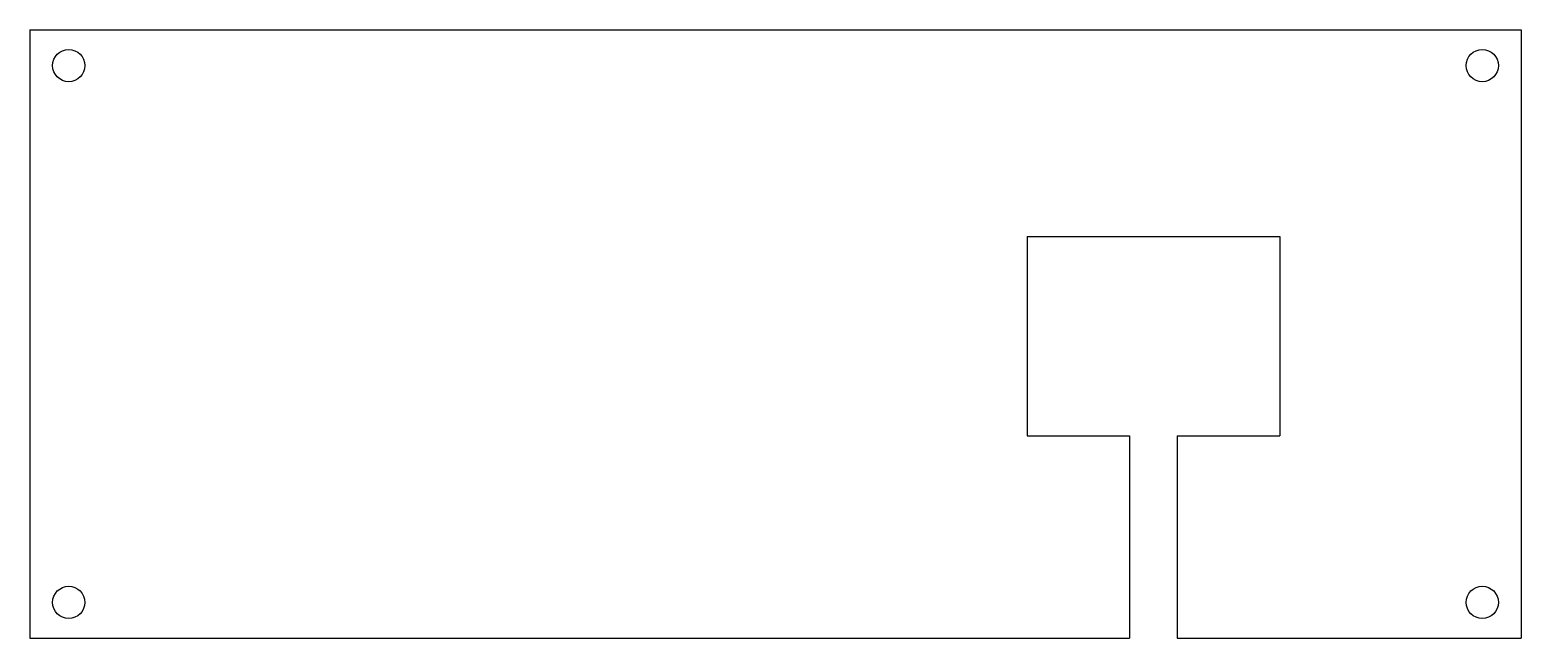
# Model space of a CAD drawing. Extents: x -3.12 to 3.13, y -1.67 to 0.88.
import ezdxf

# ---------------------------------------------------------------- set-up
doc = ezdxf.new("R2010")
doc.units = 0
doc.header["$MEASUREMENT"] = 0
doc.layers.add('MODELSKETCH_VISIBLE', color=7, linetype='CONTINUOUS')

msp = doc.modelspace()

# ---------------------------------------------------------------- linework, layer by layer
at = {"layer": 'MODELSKETCH_VISIBLE'}
for p, q in [((-3.125, 0.8773), (3.125, 0.8773)), ((-3.125, 0.8773), (-3.125, -1.6727)), ((3.125, 0.8773), (3.125, -1.6727)), ((1.054, 0.011), (1.054, -0.824)), ((1.054, 0.011), (2.114, 0.011)), ((2.114, 0.011), (2.114, -0.824)), ((1.054, -0.824), (1.484, -0.824)), ((1.484, -0.824), (1.484, -1.6727)), ((1.684, -0.824), (2.114, -0.824)), ((1.684, -0.824), (1.684, -1.6727)), ((-3.125, -1.6727), (1.484, -1.6727)), ((1.684, -1.6727), (3.125, -1.6727))]:
    msp.add_line(p, q, dxfattribs=at)
for centre in [(-2.962, 0.7273), (2.962, 0.7273), (-2.962, -1.5227), (2.962, -1.5227)]:
    msp.add_circle(centre, 0.0675, dxfattribs=at)

doc.saveas('drawing.dxf')
